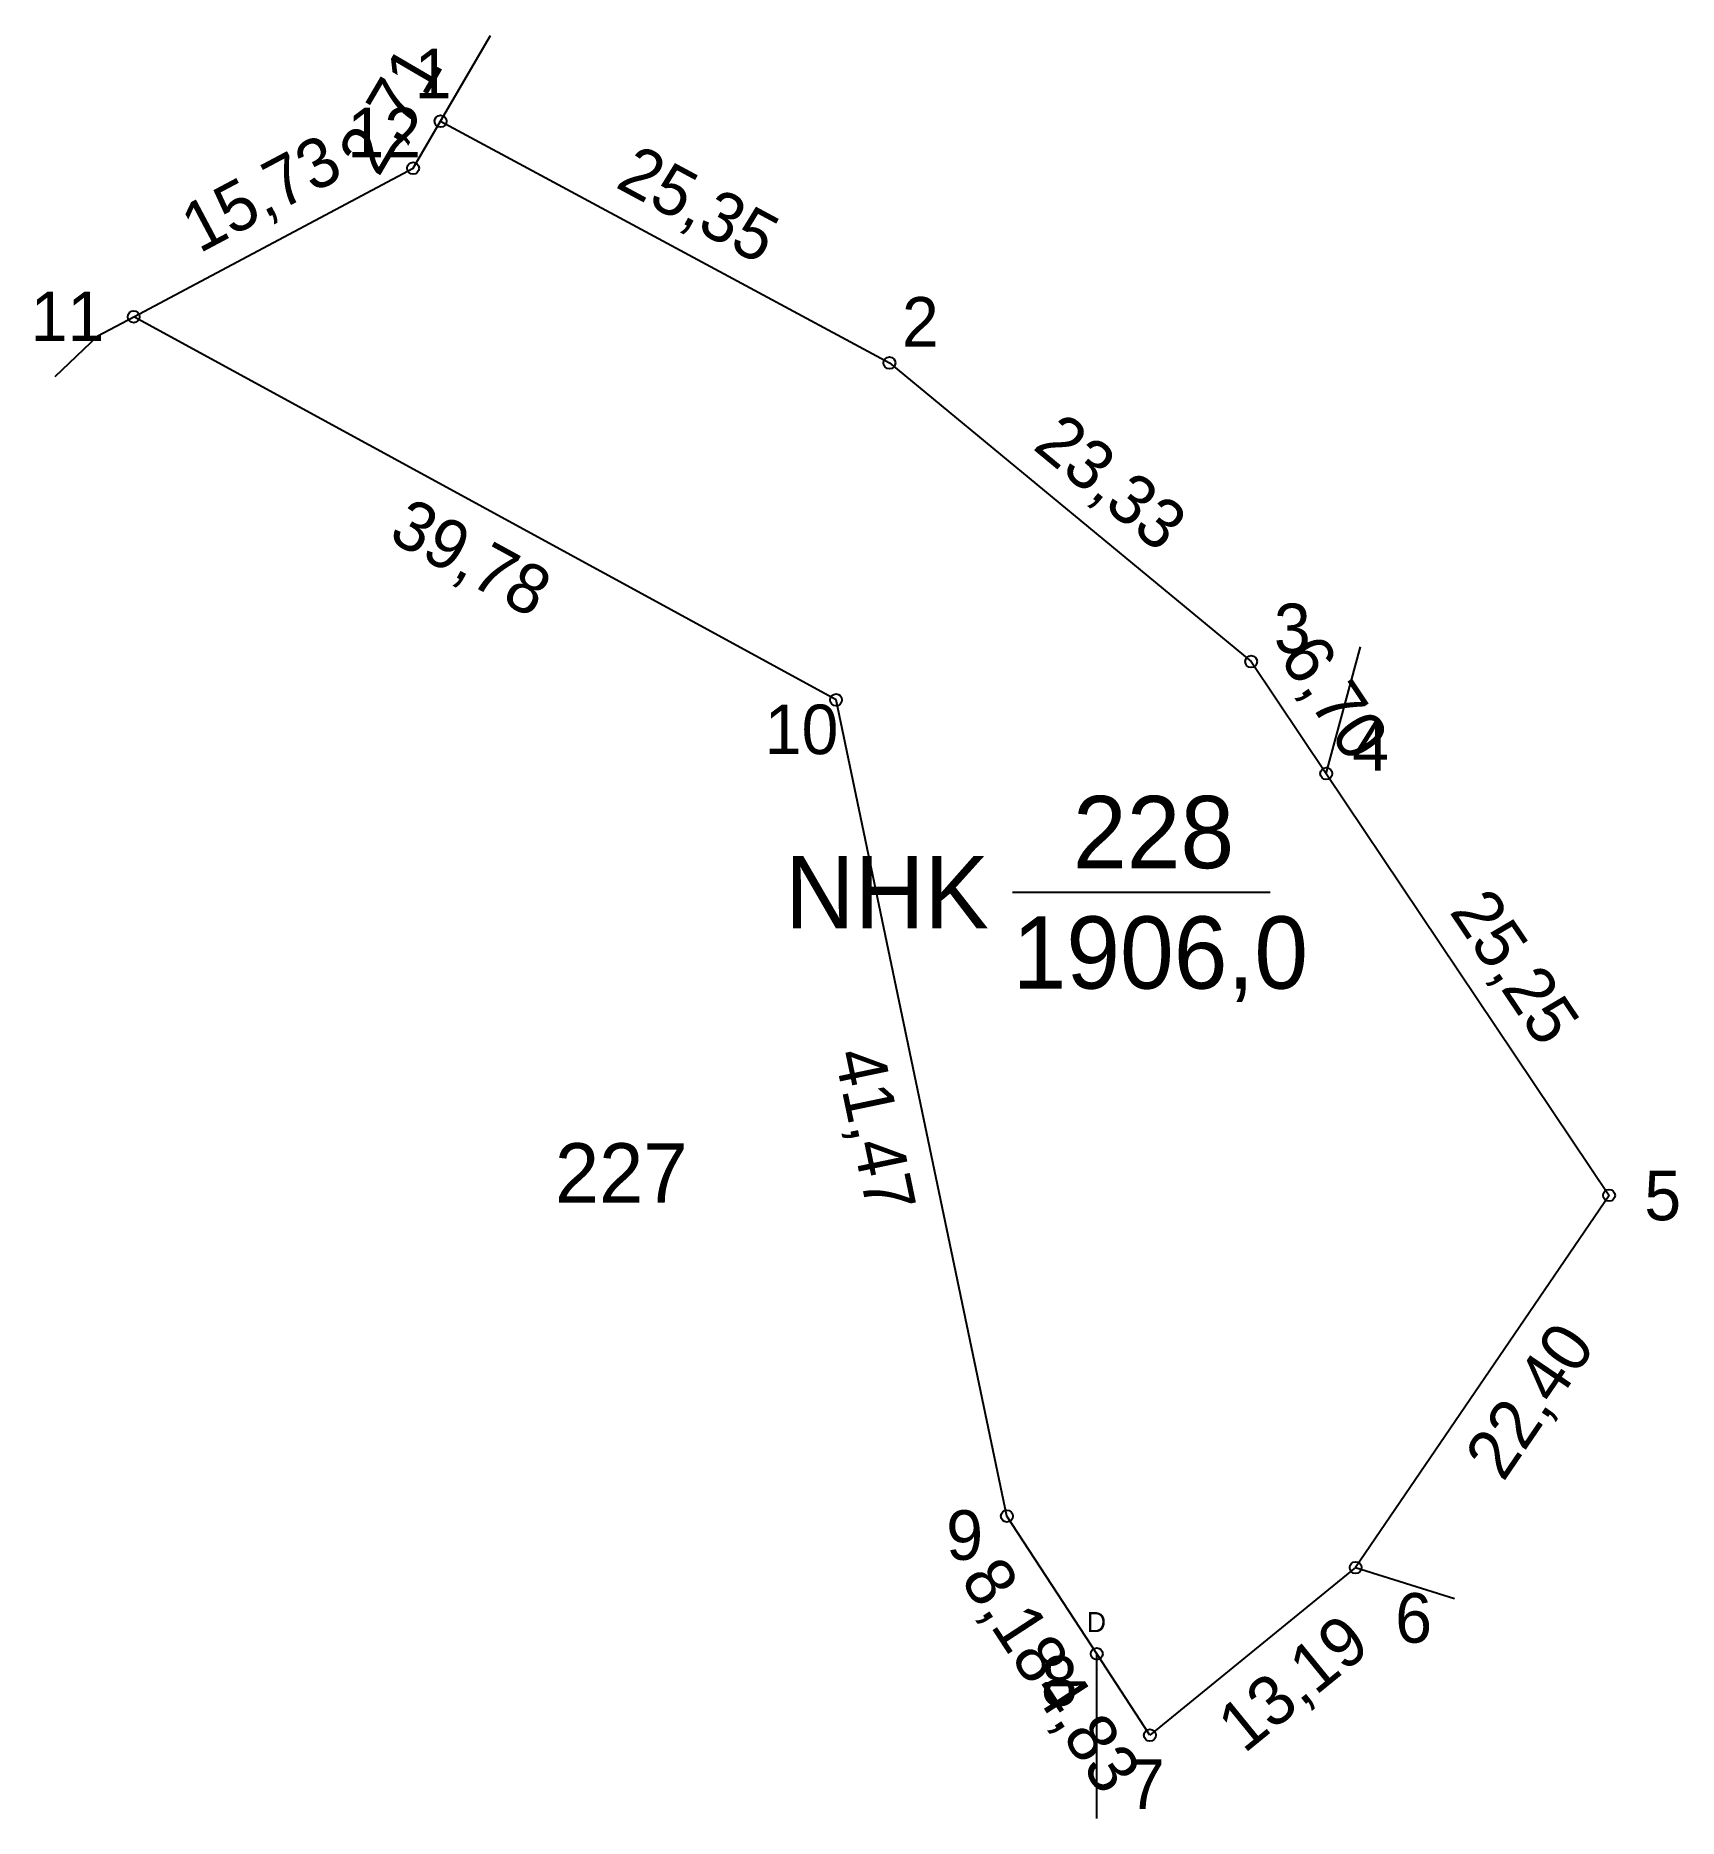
# Model space of a CAD drawing. Extents: x 548699 to 548780.7, y 1820561.8 to 1820650.5.
import ezdxf

# ---------------------------------------------------------------- set-up
doc = ezdxf.new("R2010")
doc.units = 0
for name, color, linetype in [('Level 10', 7, 'Continuous'), ('Level 17', 7, 'Continuous'), ('Level 3', 7, 'Continuous'), ('Level 42', 7, 'Continuous'), ('Level 43', 7, 'Continuous'), ('Level 44', 7, 'Continuous'), ('Level 45', 7, 'Continuous'), ('Level 46', 7, 'Continuous')]:
    doc.layers.add(name, color=color, linetype=linetype)

msp = doc.modelspace()

# ---------------------------------------------------------------- linework, layer by layer
at = {"layer": 'Level 10'}
for p, q in [((548717.78, 1820643.86), (548719.146, 1820646.196)), ((548719.146, 1820646.196), (548741.47, 1820634.178)), ((548703.888, 1820636.475), (548717.78, 1820643.86)), ((548738.812, 1820617.422), (548703.888, 1820636.475)), ((548741.47, 1820634.178), (548759.455, 1820619.324)), ((548759.455, 1820619.324), (548763.188, 1820613.757)), ((548747.309, 1820576.83), (548738.812, 1820617.422)), ((548763.188, 1820613.757), (548777.254, 1820592.782)), ((548777.254, 1820592.782), (548764.65, 1820574.268)), ((548751.779, 1820569.982), (548747.309, 1820576.83)), ((548764.65, 1820574.268), (548754.42, 1820565.936)), ((548754.42, 1820565.936), (548751.779, 1820569.982))]:
    msp.add_line(p, q, dxfattribs=at)
at = {"layer": 'Level 17'}
for centre in [(548719.146, 1820646.196), (548717.78, 1820643.86), (548703.888, 1820636.475), (548741.47, 1820634.178), (548759.455, 1820619.324), (548738.812, 1820617.422), (548763.188, 1820613.757), (548777.254, 1820592.782), (548747.309, 1820576.83), (548764.65, 1820574.268), (548751.779, 1820569.982), (548754.42, 1820565.936)]:
    msp.add_circle(centre, 0.296, dxfattribs=at)
at = {"layer": 'Level 44'}
for p, q in [((548719.146, 1820646.196), (548721.634, 1820650.452)), ((548702.11, 1820635.53), (548703.888, 1820636.475)), ((548699.979, 1820633.496), (548702.11, 1820635.53)), ((548763.188, 1820613.757), (548764.892, 1820620.061)), ((548764.65, 1820574.268), (548769.57, 1820572.74)), ((548751.773, 1820561.801), (548751.779, 1820569.982))]:
    msp.add_line(p, q, dxfattribs=at)
at = {"layer": 'Level 45'}
msp.add_line((548747.589, 1820607.853), (548760.396, 1820607.853), dxfattribs=at)

# ---------------------------------------------------------------- texts
at = {"layer": 'Level 3'}
msp.add_text('D', height=1, dxfattribs=at).set_placement((548751.275, 1820571.06))
at = {"layer": 'Level 42'}
for s, rotation, p in [('2,71', 59.6826, (548716.067, 1820643.371)), ('15,73', 27.99515, (548707.151, 1820639.604)), ('25,35', 331.70445, (548727.778, 1820642.948)), ('23,33', 320.44634, (548748.536, 1820629.94)), ('39,78', 331.38506, (548716.474, 1820625.4)), ('6,70', 303.84417, (548760.798, 1820619.533)), ('25,25', 303.84612, (548769.275, 1820606.892)), ('41,47', 281.82284, (548738.719, 1820599.833)), ('22,40', 55.75367, (548771.99, 1820578.483)), ('8,18', 303.13431, (548744.956, 1820573.674)), ('13,19', 39.16169, (548759.105, 1820564.987)), ('4,83', 303.13423, (548748.524, 1820568.209))]:
    msp.add_text(s, height=2.4633, rotation=rotation, dxfattribs=at).set_placement(p)
at = {"layer": 'Level 43'}
for s, height, p in [('1', 2.463, (548717.856, 1820647.336)), ('12', 2.4633, (548714.513, 1820644.405)), ('11', 2.4633, (548698.763, 1820635.263)), ('2', 2.463, (548742.09, 1820634.99)), ('3', 2.463, (548760.587, 1820619.745)), ('10', 2.4633, (548735.267, 1820614.722)), ('4', 2.463, (548764.472, 1820613.897)), ('5', 2.463, (548779.003, 1820591.542)), ('9', 2.463, (548744.291, 1820574.657)), ('6', 2.463, (548766.618, 1820570.538)), ('8', 2.463, (548749, 1820567.404)), ('7', 2.463, (548753.324, 1820562.27))]:
    msp.add_text(s, height=height, dxfattribs=at).set_placement(p)
at = {"layer": 'Level 45'}
for s, p in [('228', (548750.594, 1820609.051)), ('NHK', (548736.271, 1820606.056)), ('1906,0', (548747.589, 1820603.062))]:
    msp.add_text(s, height=3.5932, dxfattribs=at).set_placement(p)
at = {"layer": 'Level 46'}
msp.add_text('227', height=2.956, dxfattribs=at).set_placement((548724.835, 1820592.418))

doc.saveas('drawing.dxf')
